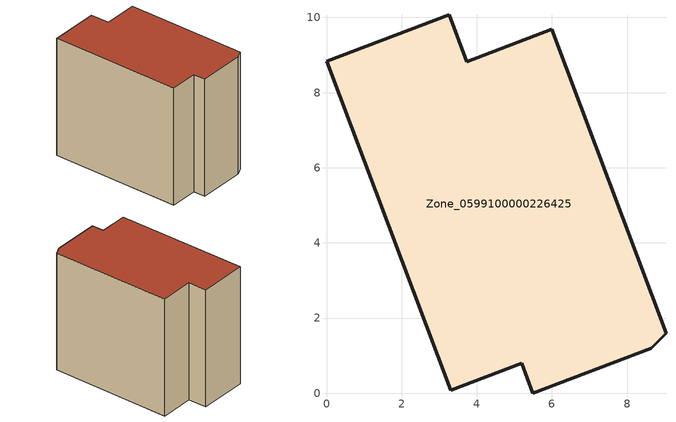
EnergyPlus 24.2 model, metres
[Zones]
Zone_0599100000226425
 floor ground (C_G): 5.19,0.79 3.31,0.08 0,8.83 3.26,10.07 3.73,8.82 5.99,9.68 9.04,1.6 8.64,1.19 5.49,0 z0
 wall outside (C_F): 3.26,10.07 0,8.83 3.31,0.08 5.19,0.79 5.49,0 8.64,1.19 9.04,1.6 5.99,9.68 3.73,8.82 3.26,10.07 z0:8.63
 roof outside (C_R): 8.64,1.19 9.04,1.6 5.99,9.68 3.73,8.82 3.26,10.07 0,8.83 3.31,0.08 5.19,0.79 5.49,0 z8.63
[BUILDING]
Pand.0599100000226425: North Axis=0; Terrain=City; Loads Convergence Tolerance Value=0.04; Temperature Convergence Tolerance Value=0.4; Solar Distribution=FullExterior; Maximum Number of Warmup Days=25; Minimum Number of Warmup Days=1
[Site:Location]
Rotterdam.The.Hague.AP_ZH_NLD Design_Conditions: Latitude=51.96; Longitude=4.45; Time Zone=1; Elevation=-4.5
[SITE:GROUNDTEMPERATURE:BUILDINGSURFACE]
18, 18, 18, 18, 18, 18, 18, 18, 18, 18, 18, 18
[MATERIAL] Thermal Absorptance=0.9; Solar Absorptance=0.7; Visible Absorptance=0.7
Name | Roughness | Thickness | Conductivity | Density | Specific Heat
G.TC.1975-1991 | MediumSmooth | 0.15 | 0.288461 | 540 | 1210
F.TC.1975-1991 | Rough | 0.3 | 0.230769 | 1920 | 840
R.TC.1975-1991 | MediumRough | 0.2 | 0.153846 | 1500 | 1000
[CONSTRUCTION]
C_G: G.TC.1975-1991
C_F: F.TC.1975-1991
C_R: R.TC.1975-1991
[ZONE]
Zone_0599100000226425: Type=1; Multiplier=1; Ceiling Height=Autocalculate; Volume=Autocalculate; Floor Area=autocalculate; Part of Total Floor Area=Yes
[ZONEINFILTRATION:DESIGNFLOWRATE]
Infil_Zone_0599100000226425: Zone or ZoneList or Space or SpaceList=Zone_0599100000226425; Schedule=AlwaysOn; Design Flow Rate Calculation Method=Flow/Area; Flow Rate per Floor Area=0.003; Constant Term Coefficient=1; Temperature Term Coefficient=0; Velocity Term Coefficient=0; Velocity Squared Term Coefficient=0
[HVACTEMPLATE:ZONE:IDEALLOADSAIRSYSTEM]
Zone_0599100000226425: Maximum Heating Supply Air Temperature=50; Minimum Cooling Supply Air Temperature=13; Maximum Heating Supply Air Humidity Ratio=0.0156; Minimum Cooling Supply Air Humidity Ratio=0.0077; Heating Limit=NoLimit; Cooling Limit=NoLimit; Dehumidification Control Type=ConstantSensibleHeatRatio; Cooling Sensible Heat Ratio=0.7; Dehumidification Setpoint=60; Humidification Control Type=None; Humidification Setpoint=30; Outdoor Air Method=None; Outdoor Air Flow Rate per Person=0.00944; Outdoor Air Flow Rate per Zone Floor Area=0; Outdoor Air Flow Rate per Zone=0; Demand Controlled Ventilation Type=None; Outdoor Air Economizer Type=NoEconomizer; Heat Recovery Type=None; Sensible Heat Recovery Effectiveness=0.7; Latent Heat Recovery Effectiveness=0.65
[ZONECONTROL:THERMOSTAT]
ThermostatControl_Zone_0599100000226425: Zone or ZoneList=Zone_0599100000226425; Control Type Schedule=DualSetpointControlType; Control 1=Thermostat_Zone_0599100000226425; Temperature Difference Between Cutout And Setpoint=0
[THERMOSTATSETPOINT:DUALSETPOINT]
Thermostat_Zone_0599100000226425: Heating Setpoint Temperature Schedule=HeatingSetpoint_Zone_0599100000226425; Cooling Setpoint Temperature Schedule=CoolingSetpoint_Zone_0599100000226425
[SCHEDULE:COMPACT]
HeatingSetpoint_Zone_0599100000226425: Through: 12/31, For: AllDays, Until: 24:00, 21
CoolingSetpoint_Zone_0599100000226425: Through: 12/31, For: AllDays, Until: 24:00, 24
DualSetpointControlType: Through: 12/31, For: AllDays, Until: 24:00, 4
AlwaysOn: Through: 12/31, For: AllDays, Until: 24:00, 1
